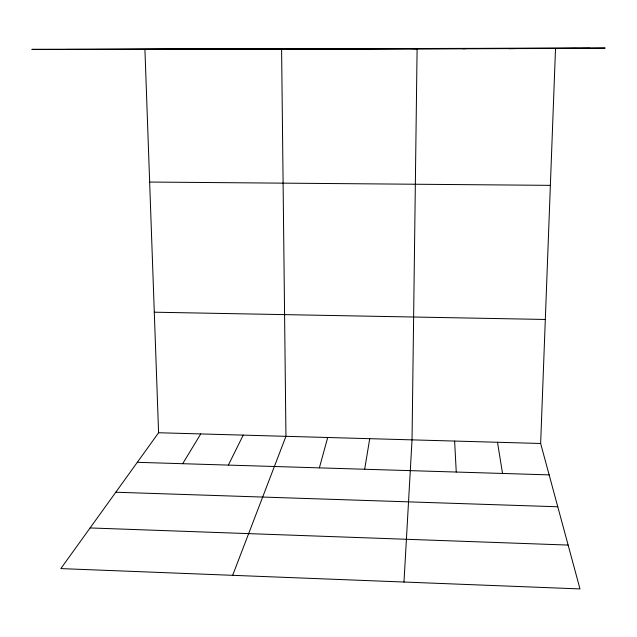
<?xml version="1.0" encoding="UTF-8"?>
<svg xmlns="http://www.w3.org/2000/svg" width="637" height="637" viewBox="0 0 637 637"><rect width="100%" height="100%" fill="white"/><g stroke="black" fill="none" stroke-linecap="round" stroke-linejoin="round"><path stroke-width="0.96" d="M540.646 443.479L555.52 48.571L605.15 48.078L31.85 49.383L144.925 49.495L158.589 432.746L60.841 568.594L579.996 588.922L540.646 443.479L158.589 432.746M403.985 582.035L412.035 439.864L417.1 48.882L410.236 48.523M364.667 469.254L369.731 438.678M319.368 467.869L327.705 437.5M232.656 575.322L285.949 436.321L281.594 49.192L221.047 48.953M228.365 465.098L243.215 435.119M182.676 463.704L200.759 433.932M462.908 48.778L465.376 48.699M509.051 48.675L515.492 48.579M66.32 49.415L589.886 48.229M96.147 49.447L576.772 48.364M120.815 49.471L565.99 48.468M169.737 49.367L190.16 49.399M219.04 49.256L235.714 49.296M317.322 49.033L326.447 49.089M149.655 182.047L550.368 185.351M366.299 48.922L371.61 48.985M154.297 312.202L545.32 319.463M137.313 462.319L549.142 474.876M115.791 492.226L557.773 506.773M90.096 527.946L568.132 545.073M497.497 442.269L502.529 473.45M454.627 441.059L456.251 472.041"/></g></svg>
